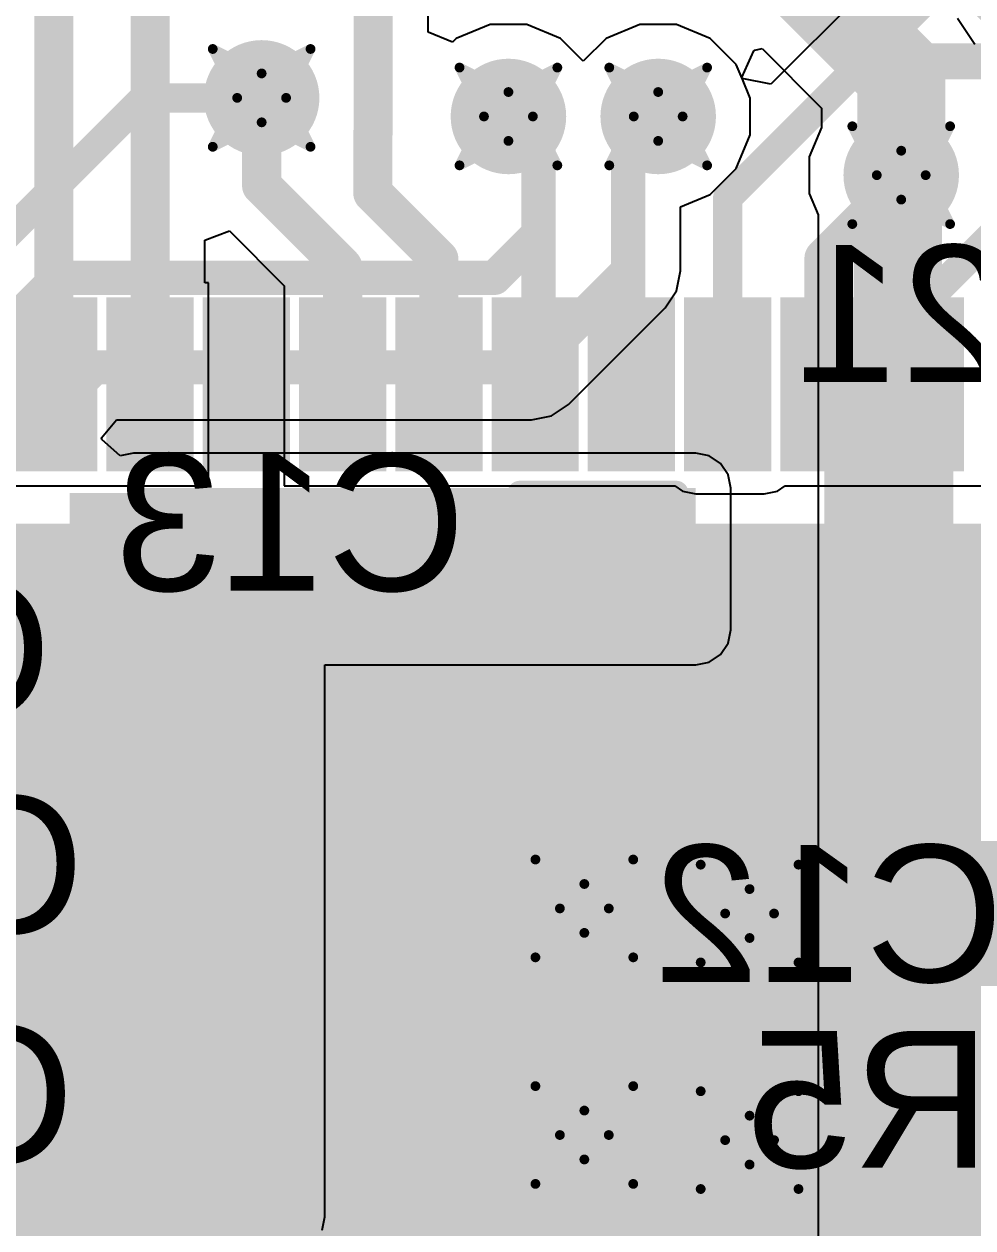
# Model space of a CAD drawing. Header units: inches. Extents: x -8 to 386, y -12 to 64.
# Drawn here: x 5.48 to 10.41, y 8.07 to 14.32 of the extents above; entities that cross this region are included whole.
import ezdxf

# ---------------------------------------------------------------- set-up
doc = ezdxf.new("R2010")
doc.units = ezdxf.units.IN
for name, color, linetype in [('Board_outline', 216, 'Continuous'), ('Bottom Layer', 5, 'Continuous'), ('Bottom Overlay', 54, 'Continuous'), ('Bottom Paste', 16, 'Continuous'), ('Bottom Solder', 6, 'Continuous'), ('Drill Drawing', 1, 'Continuous'), ('Top Layer', 1, 'Continuous'), ('Top Paste', 8, 'Continuous'), ('Top Solder', 216, 'Continuous'), ('Via Holes', 16, 'Continuous')]:
    doc.layers.add(name, color=color, linetype=linetype)
doc.styles.add('Arial', font='', dxfattribs={"height": 0.2})
doc.styles.add('Arial_Bold', font='', dxfattribs={"height": 0.2})
doc.styles.get('Arial').set_extended_font_data('Arial')
doc.styles.get('Arial_Bold').set_extended_font_data('Arial', bold=True)

msp = doc.modelspace()

# ---------------------------------------------------------------- hatches: boundary and pattern name
at = {"layer": 'Bottom Layer'}
h = msp.add_hatch(color=5, dxfattribs=at)
edge = h.paths.add_edge_path()
edge.add_arc((6.71139882, 13.93955048), 0.2999994, 0, 360)
h = msp.add_hatch(color=5, dxfattribs=at)
edge = h.paths.add_edge_path()
edge.add_arc((7.993100599999999, 13.843), 0.2999994, 0, 360)
h = msp.add_hatch(color=5, dxfattribs=at)
edge = h.paths.add_edge_path()
edge.add_arc((8.7708994, 13.843), 0.2999994, 0, 360)
h = msp.add_hatch(color=5, dxfattribs=at)
edge = h.paths.add_edge_path()
edge.add_arc((10.03302286, 13.53817714), 0.2999994, 0, 360)
for points in [[(10.24412734, 12.01897266), (10.24412734, 11.38397266), (9.78692734, 11.38397266), (9.78692734, 12.01897266)], [(5.715, 8.128), (6.858, 8.128), (6.858, 11.8872), (5.715, 11.8872)], [(6.045199999999999, 11.176), (8.966199999999999, 11.176), (8.966199999999999, 11.9126), (6.045199999999999, 11.9126)], [(8.775699999999999, 11.3411), (8.140699999999999, 11.3411), (8.140699999999999, 11.7983), (8.775699999999999, 11.7983)], [(6.731, 10.9601), (6.731, 10.3251), (6.2738, 10.3251), (6.2738, 10.9601)], [(7.112, 4.089399999999999), (8.966199999999999, 4.089399999999999), (8.966199999999999, 10.9728), (7.112, 10.9728)], [(7.670799999999999, 10.9601), (7.670799999999999, 10.3251), (7.213599999999999, 10.3251), (7.213599999999999, 10.9601)], [(8.775699999999999, 10.4013), (8.140699999999999, 10.4013), (8.140699999999999, 10.8585), (8.775699999999999, 10.8585)], [(6.731, 9.9441), (6.731, 9.309099999999999), (6.2738, 9.309099999999999), (6.2738, 9.9441)], [(7.670799999999999, 9.9441), (7.670799999999999, 9.309099999999999), (7.213599999999999, 9.309099999999999), (7.213599999999999, 9.9441)], [(6.731, 8.928099999999999), (6.731, 8.293099999999999), (6.2738, 8.293099999999999), (6.2738, 8.928099999999999)], [(7.670799999999999, 8.928099999999999), (7.670799999999999, 8.293099999999999), (7.213599999999999, 8.293099999999999), (7.213599999999999, 8.928099999999999)]]:
    msp.add_hatch(color=5, dxfattribs=at).paths.add_polyline_path(points)
h = msp.add_hatch(color=5, dxfattribs=at)
edge = h.paths.add_edge_path()
edge.add_arc((8.38732892, 9.72929982), 0.2999994, 0, 360)
h = msp.add_hatch(color=5, dxfattribs=at)
edge = h.paths.add_edge_path()
edge.add_arc((9.2456, 9.70279746), 0.2999994, 0, 360)
h = msp.add_hatch(color=5, dxfattribs=at)
edge = h.paths.add_edge_path()
edge.add_arc((8.38732892, 8.552434), 0.2999994, 0, 360)
h = msp.add_hatch(color=5, dxfattribs=at)
edge = h.paths.add_edge_path()
edge.add_arc((9.2456, 8.52593164), 0.2999994, 0, 360)
at = {"layer": 'Bottom Paste'}
for points in [[(10.24412734, 12.01897266), (10.24412734, 11.38397266), (9.78692734, 11.38397266), (9.78692734, 12.01897266)], [(8.775699999999999, 11.3411), (8.140699999999999, 11.3411), (8.140699999999999, 11.7983), (8.775699999999999, 11.7983)], [(6.731, 10.9601), (6.731, 10.3251), (6.2738, 10.3251), (6.2738, 10.9601)], [(7.670799999999999, 10.9601), (7.670799999999999, 10.3251), (7.213599999999999, 10.3251), (7.213599999999999, 10.9601)], [(8.775699999999999, 10.4013), (8.140699999999999, 10.4013), (8.140699999999999, 10.8585), (8.775699999999999, 10.8585)], [(6.731, 9.9441), (6.731, 9.309099999999999), (6.2738, 9.309099999999999), (6.2738, 9.9441)], [(7.670799999999999, 9.9441), (7.670799999999999, 9.309099999999999), (7.213599999999999, 9.309099999999999), (7.213599999999999, 9.9441)], [(6.731, 8.928099999999999), (6.731, 8.293099999999999), (6.2738, 8.293099999999999), (6.2738, 8.928099999999999)], [(7.670799999999999, 8.928099999999999), (7.670799999999999, 8.293099999999999), (7.213599999999999, 8.293099999999999), (7.213599999999999, 8.928099999999999)]]:
    msp.add_hatch(color=16, dxfattribs=at).paths.add_polyline_path(points)
at = {"layer": 'Bottom Solder'}
for points in [[(10.30412722, 12.07897254), (10.30412722, 11.32397278), (9.726927459999999, 11.32397278), (9.726927459999999, 12.07897254)], [(8.83569988, 11.28110012), (8.08070012, 11.28110012), (8.08070012, 11.85829988), (8.83569988, 11.85829988)], [(6.790999879999999, 11.02009988), (6.790999879999999, 10.26510012), (6.213800119999999, 10.26510012), (6.213800119999999, 11.02009988)], [(7.73079988, 11.02009988), (7.73079988, 10.26510012), (7.153600119999999, 10.26510012), (7.153600119999999, 11.02009988)], [(8.83569988, 10.34130012), (8.08070012, 10.34130012), (8.08070012, 10.91849988), (8.83569988, 10.91849988)], [(6.790999879999999, 10.00409988), (6.790999879999999, 9.24910012), (6.213800119999999, 9.24910012), (6.213800119999999, 10.00409988)], [(7.73079988, 10.00409988), (7.73079988, 9.24910012), (7.153600119999999, 9.24910012), (7.153600119999999, 10.00409988)], [(6.790999879999999, 8.98809988), (6.790999879999999, 8.23310012), (6.213800119999999, 8.23310012), (6.213800119999999, 8.98809988)], [(7.73079988, 8.98809988), (7.73079988, 8.23310012), (7.153600119999999, 8.23310012), (7.153600119999999, 8.98809988)]]:
    msp.add_hatch(color=6, dxfattribs=at).paths.add_polyline_path(points)
at = {"layer": 'Top Layer'}
h = msp.add_hatch(color=1, dxfattribs=at)
edge = h.paths.add_edge_path()
edge.add_arc((6.71139882, 13.93955048), 0.2999994, 0, 360)
h = msp.add_hatch(color=1, dxfattribs=at)
edge = h.paths.add_edge_path()
edge.add_arc((7.993100599999999, 13.843), 0.2999994, 0, 360)
h = msp.add_hatch(color=1, dxfattribs=at)
edge = h.paths.add_edge_path()
edge.add_arc((8.7708994, 13.843), 0.2999994, 0, 360)
h = msp.add_hatch(color=1, dxfattribs=at)
edge = h.paths.add_edge_path()
edge.add_arc((10.03302286, 13.53817714), 0.2999994, 0, 360)
for points in [[(8.966199999999999, 12.065), (9.3218, 12.065), (9.3218, 12.81923268), (8.966199999999999, 12.81923268)], [(5.50700067, 12.10180079), (5.50700067, 12.80180193), (5.75700017, 12.80180193), (5.75700017, 12.10180079)], [(6.00699967, 12.10180079), (6.00699967, 12.80180193), (6.256999169999999, 12.80180193), (6.256999169999999, 12.10180079)], [(6.50700121, 12.10180079), (6.50700121, 12.80180193), (6.75700071, 12.80180193), (6.75700071, 12.10180079)], [(7.007000209999999, 12.10180079), (7.007000209999999, 12.80180193), (7.25699971, 12.80180193), (7.25699971, 12.10180079)], [(7.506999209999999, 12.10180079), (7.506999209999999, 12.80180193), (7.75699871, 12.80180193), (7.75699871, 12.10180079)], [(8.00700075, 12.10180079), (8.00700075, 12.80180193), (8.25700025, 12.80180193), (8.25700025, 12.10180079)], [(8.50699975, 12.10180079), (8.50699975, 12.80180193), (8.75699925, 12.80180193), (8.75699925, 12.10180079)], [(9.00700129, 12.10180079), (9.00700129, 12.80180193), (9.25700079, 12.80180193), (9.25700079, 12.10180079)], [(9.50700029, 12.10180079), (9.50700029, 12.80180193), (9.75699979, 12.80180193), (9.75699979, 12.10180079)], [(10.00699929, 12.10180079), (10.00699929, 12.80180193), (10.25699879, 12.80180193), (10.25699879, 12.10180079)], [(11.95700047, 4.476799529999999), (4.806999529999999, 4.47679953), (4.806999530000001, 11.62680047), (11.95700047, 11.62680047)]]:
    msp.add_hatch(color=1, dxfattribs=at).paths.add_polyline_path(points)
h = msp.add_hatch(color=1, dxfattribs=at)
edge = h.paths.add_edge_path()
edge.add_arc((8.38732892, 9.72929982), 0.2999994, 0, 360)
h = msp.add_hatch(color=1, dxfattribs=at)
edge = h.paths.add_edge_path()
edge.add_arc((9.2456, 9.70279746), 0.2999994, 0, 360)
h = msp.add_hatch(color=1, dxfattribs=at)
edge = h.paths.add_edge_path()
edge.add_arc((8.38732892, 8.552434), 0.2999994, 0, 360)
h = msp.add_hatch(color=1, dxfattribs=at)
edge = h.paths.add_edge_path()
edge.add_arc((9.2456, 8.52593164), 0.2999994, 0, 360)
at = {"layer": 'Top Paste'}
for points in [[(5.50700067, 12.10180079), (5.50700067, 12.80180193), (5.75700017, 12.80180193), (5.75700017, 12.10180079)], [(6.00699967, 12.10180079), (6.00699967, 12.80180193), (6.256999169999999, 12.80180193), (6.256999169999999, 12.10180079)], [(6.50700121, 12.10180079), (6.50700121, 12.80180193), (6.75700071, 12.80180193), (6.75700071, 12.10180079)], [(7.007000209999999, 12.10180079), (7.007000209999999, 12.80180193), (7.25699971, 12.80180193), (7.25699971, 12.10180079)], [(7.506999209999999, 12.10180079), (7.506999209999999, 12.80180193), (7.75699871, 12.80180193), (7.75699871, 12.10180079)], [(8.00700075, 12.10180079), (8.00700075, 12.80180193), (8.25700025, 12.80180193), (8.25700025, 12.10180079)], [(8.50699975, 12.10180079), (8.50699975, 12.80180193), (8.75699925, 12.80180193), (8.75699925, 12.10180079)], [(9.00700129, 12.10180079), (9.00700129, 12.80180193), (9.25700079, 12.80180193), (9.25700079, 12.10180079)], [(9.50700029, 12.10180079), (9.50700029, 12.80180193), (9.75699979, 12.80180193), (9.75699979, 12.10180079)], [(10.00699929, 12.10180079), (10.00699929, 12.80180193), (10.25699879, 12.80180193), (10.25699879, 12.10180079)], [(11.95700047, 4.476799529999999), (4.806999529999999, 4.47679953), (4.806999530000001, 11.62680047), (11.95700047, 11.62680047)]]:
    msp.add_hatch(color=8, dxfattribs=at).paths.add_polyline_path(points)
at = {"layer": 'Top Solder'}
for points in [[(5.40540067, 12.00020079), (5.40540067, 12.90340193), (5.85860017, 12.90340193), (5.85860017, 12.00020079)], [(5.90539967, 12.00020079), (5.90539967, 12.90340193), (6.35859917, 12.90340193), (6.35859917, 12.00020079)], [(6.40540121, 12.00020079), (6.40540121, 12.90340193), (6.85860071, 12.90340193), (6.85860071, 12.00020079)], [(6.905400209999999, 12.00020079), (6.905400209999999, 12.90340193), (7.35859971, 12.90340193), (7.35859971, 12.00020079)], [(7.405399209999999, 12.00020079), (7.405399209999999, 12.90340193), (7.85859871, 12.90340193), (7.85859871, 12.00020079)], [(7.905400749999999, 12.00020079), (7.905400749999999, 12.90340193), (8.358600249999999, 12.90340193), (8.358600249999999, 12.00020079)], [(8.405399749999999, 12.00020079), (8.405399749999999, 12.90340193), (8.85859925, 12.90340193), (8.85859925, 12.00020079)], [(8.90540129, 12.00020079), (8.90540129, 12.90340193), (9.358600789999999, 12.90340193), (9.358600789999999, 12.00020079)], [(9.40540029, 12.00020079), (9.40540029, 12.90340193), (9.85859979, 12.90340193), (9.85859979, 12.00020079)], [(9.90539929, 12.00020079), (9.90539929, 12.90340193), (10.35859879, 12.90340193), (10.35859879, 12.00020079)], [(12.05860047, 4.37519953), (4.705399529999999, 4.37519953), (4.70539953, 11.72840047), (12.05860047, 11.72840047)]]:
    msp.add_hatch(color=216, dxfattribs=at).paths.add_polyline_path(points)
at = {"layer": 'Via Holes'}
h = msp.add_hatch(color=7, dxfattribs=at)
edge = h.paths.add_edge_path()
edge.add_arc((6.71139882, 13.93955048), 0.1499997, 0, 360)
h = msp.add_hatch(color=7, dxfattribs=at)
edge = h.paths.add_edge_path()
edge.add_arc((7.993100599999999, 13.843), 0.1499997, 0, 360)
h = msp.add_hatch(color=7, dxfattribs=at)
edge = h.paths.add_edge_path()
edge.add_arc((8.7708994, 13.843), 0.1499997, 0, 360)
h = msp.add_hatch(color=7, dxfattribs=at)
edge = h.paths.add_edge_path()
edge.add_arc((10.03302286, 13.53817714), 0.1499997, 0, 360)
h = msp.add_hatch(color=7, dxfattribs=at)
edge = h.paths.add_edge_path()
edge.add_arc((8.38732892, 9.72929982), 0.1499997, 0, 360)
h = msp.add_hatch(color=7, dxfattribs=at)
edge = h.paths.add_edge_path()
edge.add_arc((9.2456, 9.70279746), 0.1499997, 0, 360)
h = msp.add_hatch(color=7, dxfattribs=at)
edge = h.paths.add_edge_path()
edge.add_arc((8.38732892, 8.552434), 0.1499997, 0, 360)
h = msp.add_hatch(color=7, dxfattribs=at)
edge = h.paths.add_edge_path()
edge.add_arc((9.2456, 8.52593164), 0.1499997, 0, 360)

# ---------------------------------------------------------------- linework, layer by layer
at = {"layer": 'Board_outline', "const_width": 0.254}
msp.add_lwpolyline([(37.53680072, 13.3604, 1), (-7.46320072, 13.3604, 1)], format="xyb", close=True, dxfattribs=at)
at = {"layer": 'Bottom Layer'}
for p, q in [((10.41582118, 14.21692864), (10.32599916, 14.35135814)), ((9.27230556, 14.18766022), (9.31016934, 14.19519132)), ((9.31016934, 14.19519132), (9.618637099999999, 13.88672356)), ((9.20452312, 14.0446887), (9.267172219999999, 14.18371814)), ((9.267172219999999, 14.18371814), (9.27230556, 14.18766022)), ((9.2486988, 13.93803918), (9.20452312, 14.0446887)), ((9.2486988, 13.74796082), (9.2486988, 13.93803918)), ((9.618637099999999, 13.88672356), (9.618637099999999, 13.78631228)), ((9.618637099999999, 13.78631228), (9.55522346, 13.63321632)), ((9.17595828, 13.57234776), (9.2486988, 13.74796082)), ((9.55522346, 13.63321632), (9.55522346, 13.44313796)), ((9.04155164, 13.43794112), (9.17595828, 13.57234776)), ((8.886334779999999, 13.37364864), (9.04155164, 13.43794112)), ((9.55522346, 13.44313796), (9.60116444, 13.33222632)), ((8.886334779999999, 13.04087816), (8.886334779999999, 13.37364864)), ((9.60116444, 13.33222632), (9.60116444, 11.70147266)), ((8.865636319999998, 12.9368042), (8.886337319999999, 13.04086546)), ((8.886337319999999, 13.04086546), (8.886334779999999, 13.04087816)), ((8.806690539999998, 12.84858492), (8.865636319999998, 12.9368042)), ((8.30580508, 12.34769946), (8.80668292, 12.84857984)), ((8.80668292, 12.84857984), (8.806690539999998, 12.84858492)), ((8.2175858, 12.28875368), (8.30580508, 12.34769946)), ((5.87918306, 12.17290428), (5.957531899999999, 12.26805522)), ((5.957531899999999, 12.26805522), (8.11352454, 12.26805522)), ((8.11352454, 12.26805522), (8.2175858, 12.28875368)), ((5.882220899999999, 12.16556876), (5.87918306, 12.17290428)), ((5.97583006, 12.08008252), (5.882220899999999, 12.16556876)), ((6.045199999999999, 12.09388234), (5.97583006, 12.08008252)), ((8.966199999999999, 12.09388234), (6.045199999999999, 12.09388234)), ((9.03557248, 12.08008252), (8.966199999999999, 12.09388234)), ((9.094386179999999, 12.04078618), (9.03557248, 12.08008252)), ((9.13368252, 11.98197248), (9.094386179999999, 12.04078618)), ((9.14748234, 11.9126), (9.13368252, 11.98197248)), ((9.14748234, 11.176), (9.14748234, 11.9126)), ((9.60116444, 11.70147266), (9.60116444, 4.06748234)), ((9.13368252, 11.10662752), (9.14748234, 11.176)), ((9.094386179999999, 11.04781382), (9.13368252, 11.10662752)), ((8.966199999999999, 10.99471766), (9.03557248, 11.00851748)), ((9.03557248, 11.00851748), (9.094386179999999, 11.04781382)), ((7.039282340000001, 8.128), (7.039282340000001, 10.99471766)), ((7.039282340000001, 10.99471766), (8.966199999999999, 10.99471766)), ((7.02548252, 8.05862752), (7.039282340000001, 8.128))]:
    msp.add_line(p, q, dxfattribs=at)
for points, const_width in [([(9.410158979999999, 14.6812), (10.033, 14.05835898)], 0.4571999999999999), ([(10.033, 13.5382), (10.033, 14.05835898)], 0.4571999999999999), ([(4.495799999999999, 12.33462862), (6.10072186, 13.93955048)], 0.1524), ([(6.10072186, 13.93955048), (6.71139882, 13.93955048)], 0.1524), ([(7.993100599999999, 13.843), (8.14959, 13.6865106)], 0.1778), ([(8.61441, 13.6865106), (8.7708994, 13.843)], 0.1778), ([(8.14959, 13.2334), (8.14959, 13.6865106)], 0.1778), ([(8.61441, 13.04086546), (8.61441, 13.6865106)], 0.1778), ([(10.01552734, 13.52068162), (10.03302286, 13.53817714)], 0.4571999999999999), ([(10.01552734, 11.70147266), (10.01552734, 13.52068162)], 0.4571999999999999), ([(7.92099, 13.0048), (8.14959, 13.2334)], 0.1778), ([(4.89458, 12.2484769), (5.6509031, 13.0048)], 0.1778), ([(5.6509031, 13.0048), (7.92099, 13.0048)], 0.1778), ([(8.11352454, 12.53998), (8.61441, 13.04086546)], 0.1778), ([(5.3594, 12.05594236), (5.843437639999999, 12.53998)], 0.1778), ([(5.843437639999999, 12.53998), (8.11352454, 12.53998)], 0.1778), ([(10.01552734, 3.581399999999999), (10.01552734, 11.70147266)], 0.4571999999999999), ([(5.842, 9.7409), (6.1976, 10.0965)], 0.2032), ([(5.842, 2.5908), (5.842, 9.7409)], 0.2032)]:
    msp.add_lwpolyline(points, dxfattribs=dict(at, const_width=const_width))
for points, const_width in [([(9.9187, 14.05835898, 1), (10.1473, 14.05835898, 1)], 0.2286), ([(9.9187, 14.05835898, 1), (10.1473, 14.05835898, 1)], 0.2286), ([(6.06262186, 13.93955048, 1), (6.13882186, 13.93955048, 1)], 0.0762), ([(6.06262186, 13.93955048, 1), (6.13882186, 13.93955048, 1)], 0.0762), ([(6.67329882, 13.93955048, 1), (6.749498819999999, 13.93955048, 1)], 0.0762), ([(7.948650600000001, 13.843, 1), (8.0375506, 13.843, 1)], 0.0889), ([(8.7264494, 13.843, 1), (8.8153494, 13.843, 1)], 0.0889), ([(8.105139999999999, 13.6865106, 1), (8.19404, 13.6865106, 1)], 0.0889), ([(8.105139999999999, 13.6865106, 1), (8.19404, 13.6865106, 1)], 0.0889), ([(8.569959999999998, 13.6865106, 1), (8.658859999999999, 13.6865106, 1)], 0.0889), ([(8.569959999999998, 13.6865106, 1), (8.658859999999999, 13.6865106, 1)], 0.0889), ([(9.9187, 13.5382, 1), (10.1473, 13.5382, 1)], 0.2286), ([(9.918722859999999, 13.53817714, 1), (10.14732286, 13.53817714, 1)], 0.2286), ([(9.90122734, 13.52068162, 1), (10.12982734, 13.52068162, 1)], 0.2286), ([(9.90122734, 13.52068162, 1), (10.12982734, 13.52068162, 1)], 0.2286), ([(8.105139999999999, 13.2334, 1), (8.19404, 13.2334, 1)], 0.0889), ([(8.105139999999999, 13.2334, 1), (8.19404, 13.2334, 1)], 0.0889), ([(5.6064531, 13.0048, 1), (5.695353099999999, 13.0048, 1)], 0.0889), ([(5.6064531, 13.0048, 1), (5.695353099999999, 13.0048, 1)], 0.0889), ([(7.876539999999999, 13.0048, 1), (7.965439999999999, 13.0048, 1)], 0.0889), ([(7.876539999999999, 13.0048, 1), (7.965439999999999, 13.0048, 1)], 0.0889), ([(8.569959999999998, 13.04086546, 1), (8.658859999999999, 13.04086546, 1)], 0.0889), ([(8.569959999999998, 13.04086546, 1), (8.658859999999999, 13.04086546, 1)], 0.0889), ([(5.79898764, 12.53998, 1), (5.88788764, 12.53998, 1)], 0.0889), ([(5.79898764, 12.53998, 1), (5.88788764, 12.53998, 1)], 0.0889), ([(8.06907454, 12.53998, 1), (8.15797454, 12.53998, 1)], 0.0889), ([(8.06907454, 12.53998, 1), (8.15797454, 12.53998, 1)], 0.0889), ([(9.90122734, 11.70147266, 1), (10.12982734, 11.70147266, 1)], 0.2286), ([(9.90122734, 11.70147266, 1), (10.12982734, 11.70147266, 1)], 0.2286), ([(6.1468, 10.0965, 1), (6.248399999999999, 10.0965, 1)], 0.1016), ([(5.7912, 9.7409, 1), (5.8928, 9.7409, 1)], 0.1016), ([(5.7912, 9.7409, 1), (5.8928, 9.7409, 1)], 0.1016)]:
    msp.add_lwpolyline(points, format="xyb", close=True, dxfattribs=dict(at, const_width=const_width))
at = {"layer": 'Bottom Overlay', "const_width": 0.127}
for points in [[(9.69802734, 11.29507266), (9.69802734, 12.10787266)], [(9.69802734, 12.10787266), (10.20602734, 12.10787266)], [(8.0518, 11.8872), (8.8646, 11.8872)], [(8.0518, 11.3792), (8.0518, 11.8872)], [(8.8646, 11.3792), (8.8646, 11.8872)], [(9.69802734, 11.29507266), (10.20602734, 11.29507266)], [(6.1849, 10.2362), (6.1849, 11.049)], [(6.1849, 11.049), (6.6929, 11.049)], [(7.251699999999999, 11.049), (7.7597, 11.049)], [(7.7597, 10.2362), (7.7597, 11.049)], [(8.0518, 10.3124), (8.0518, 10.8204)], [(8.8646, 10.3124), (8.8646, 10.8204)], [(8.0518, 10.3124), (8.8646, 10.3124)], [(6.1849, 10.2362), (6.6929, 10.2362)], [(7.251699999999999, 10.2362), (7.7597, 10.2362)], [(6.1849, 9.220199999999998), (6.1849, 10.033)], [(6.1849, 10.033), (6.6929, 10.033)], [(7.251699999999999, 10.033), (7.7597, 10.033)], [(7.7597, 9.220199999999998), (7.7597, 10.033)], [(6.1849, 9.220199999999998), (6.6929, 9.220199999999998)], [(7.251699999999999, 9.220199999999998), (7.7597, 9.220199999999998)], [(6.1849, 8.2042), (6.1849, 9.017)], [(6.1849, 9.017), (6.6929, 9.017)], [(7.251699999999999, 9.017), (7.7597, 9.017)], [(7.7597, 8.2042), (7.7597, 9.017)], [(6.1849, 8.2042), (6.6929, 8.2042)], [(7.251699999999999, 8.2042), (7.7597, 8.2042)]]:
    msp.add_lwpolyline(points, dxfattribs=at)
at = {"layer": 'Bottom Overlay', "const_width": 0.0635}
for points in [[(9.66627734, 12.10787266, 1), (9.72977734, 12.10787266, 1)], [(9.66627734, 12.10787266, 1), (9.72977734, 12.10787266, 1)], [(10.17427734, 12.10787266, 1), (10.23777734, 12.10787266, 1)], [(8.02005, 11.8872, 1), (8.083549999999999, 11.8872, 1)], [(8.02005, 11.8872, 1), (8.083549999999999, 11.8872, 1)], [(8.832849999999999, 11.8872, 1), (8.89635, 11.8872, 1)], [(8.832849999999999, 11.8872, 1), (8.89635, 11.8872, 1)], [(8.02005, 11.3792, 1), (8.083549999999999, 11.3792, 1)], [(8.832849999999999, 11.3792, 1), (8.89635, 11.3792, 1)], [(9.66627734, 11.29507266, 1), (9.72977734, 11.29507266, 1)], [(9.66627734, 11.29507266, 1), (9.72977734, 11.29507266, 1)], [(10.17427734, 11.29507266, 1), (10.23777734, 11.29507266, 1)], [(6.153149999999999, 11.049, 1), (6.21665, 11.049, 1)], [(6.153149999999999, 11.049, 1), (6.21665, 11.049, 1)], [(6.661149999999999, 11.049, 1), (6.72465, 11.049, 1)], [(7.21995, 11.049, 1), (7.283449999999999, 11.049, 1)], [(7.72795, 11.049, 1), (7.79145, 11.049, 1)], [(7.72795, 11.049, 1), (7.79145, 11.049, 1)], [(8.02005, 10.8204, 1), (8.083549999999999, 10.8204, 1)], [(8.832849999999999, 10.8204, 1), (8.89635, 10.8204, 1)], [(8.02005, 10.3124, 1), (8.083549999999999, 10.3124, 1)], [(8.02005, 10.3124, 1), (8.083549999999999, 10.3124, 1)], [(8.832849999999999, 10.3124, 1), (8.89635, 10.3124, 1)], [(8.832849999999999, 10.3124, 1), (8.89635, 10.3124, 1)], [(6.153149999999999, 10.2362, 1), (6.21665, 10.2362, 1)], [(6.153149999999999, 10.2362, 1), (6.21665, 10.2362, 1)], [(6.661149999999999, 10.2362, 1), (6.72465, 10.2362, 1)], [(7.21995, 10.2362, 1), (7.283449999999999, 10.2362, 1)], [(7.72795, 10.2362, 1), (7.79145, 10.2362, 1)], [(7.72795, 10.2362, 1), (7.79145, 10.2362, 1)], [(6.153149999999999, 10.033, 1), (6.21665, 10.033, 1)], [(6.153149999999999, 10.033, 1), (6.21665, 10.033, 1)], [(6.661149999999999, 10.033, 1), (6.72465, 10.033, 1)], [(7.21995, 10.033, 1), (7.283449999999999, 10.033, 1)], [(7.72795, 10.033, 1), (7.79145, 10.033, 1)], [(7.72795, 10.033, 1), (7.79145, 10.033, 1)], [(6.153149999999999, 9.220199999999998, 1), (6.21665, 9.220199999999998, 1)], [(6.153149999999999, 9.220199999999998, 1), (6.21665, 9.220199999999998, 1)], [(6.661149999999999, 9.220199999999998, 1), (6.72465, 9.220199999999998, 1)], [(7.21995, 9.220199999999998, 1), (7.283449999999999, 9.220199999999998, 1)], [(7.72795, 9.220199999999998, 1), (7.79145, 9.220199999999998, 1)], [(7.72795, 9.220199999999998, 1), (7.79145, 9.220199999999998, 1)], [(6.153149999999999, 9.017, 1), (6.21665, 9.017, 1)], [(6.153149999999999, 9.017, 1), (6.21665, 9.017, 1)], [(6.661149999999999, 9.017, 1), (6.72465, 9.017, 1)], [(7.21995, 9.017, 1), (7.283449999999999, 9.017, 1)], [(7.72795, 9.017, 1), (7.79145, 9.017, 1)], [(7.72795, 9.017, 1), (7.79145, 9.017, 1)], [(6.153149999999999, 8.2042, 1), (6.21665, 8.2042, 1)], [(6.153149999999999, 8.2042, 1), (6.21665, 8.2042, 1)], [(6.661149999999999, 8.2042, 1), (6.72465, 8.2042, 1)], [(7.21995, 8.2042, 1), (7.283449999999999, 8.2042, 1)], [(7.72795, 8.2042, 1), (7.79145, 8.2042, 1)], [(7.72795, 8.2042, 1), (7.79145, 8.2042, 1)]]:
    msp.add_lwpolyline(points, format="xyb", close=True, dxfattribs=at)
at = {"layer": 'Drill Drawing', "const_width": 0.0508}
for points in [[(6.45739882, 14.19355048), (6.71139882, 14.06655048)], [(6.45739882, 14.19355048), (6.584398820000001, 13.93955048)], [(6.71139882, 14.06655048), (6.965398819999999, 14.19355048)], [(6.838398819999999, 13.93955048), (6.965398819999999, 14.19355048)], [(7.7391006, 14.097), (7.993100599999999, 13.97)], [(7.7391006, 14.097), (7.866100599999999, 13.843)], [(7.993100599999999, 13.97), (8.2471006, 14.097)], [(8.120100599999999, 13.843), (8.2471006, 14.097)], [(8.5168994, 14.097), (8.7708994, 13.97)], [(8.5168994, 14.097), (8.643899399999999, 13.843)], [(8.7708994, 13.97), (9.024899399999999, 14.097)], [(8.897899399999998, 13.843), (9.024899399999999, 14.097)], [(6.45739882, 13.68555048), (6.584398820000001, 13.93955048)], [(6.838398819999999, 13.93955048), (6.965398819999999, 13.68555048)], [(6.45739882, 13.68555048), (6.71139882, 13.81255048)], [(6.71139882, 13.81255048), (6.965398819999999, 13.68555048)], [(7.7391006, 13.589), (7.866100599999999, 13.843)], [(8.120100599999999, 13.843), (8.2471006, 13.589)], [(8.5168994, 13.589), (8.643899399999999, 13.843)], [(8.897899399999998, 13.843), (9.024899399999999, 13.589)], [(9.77902286, 13.79217714), (10.03302286, 13.66517714)], [(9.77902286, 13.79217714), (9.906022859999998, 13.53817714)], [(10.03302286, 13.66517714), (10.28702286, 13.79217714)], [(10.16002286, 13.53817714), (10.28702286, 13.79217714)], [(7.7391006, 13.589), (7.993100599999999, 13.716)], [(7.993100599999999, 13.716), (8.2471006, 13.589)], [(8.5168994, 13.589), (8.7708994, 13.716)], [(8.7708994, 13.716), (9.024899399999999, 13.589)], [(9.77902286, 13.28417714), (9.906022859999998, 13.53817714)], [(10.16002286, 13.53817714), (10.28702286, 13.28417714)], [(9.77902286, 13.28417714), (10.03302286, 13.41117714)], [(10.03302286, 13.41117714), (10.28702286, 13.28417714)], [(8.133328919999999, 9.98329982), (8.38732892, 9.856299819999998)], [(8.133328919999999, 9.98329982), (8.26032892, 9.72929982)], [(8.38732892, 9.856299819999998), (8.64132892, 9.98329982)], [(8.514328919999999, 9.72929982), (8.64132892, 9.98329982)], [(8.991599999999998, 9.956797459999999), (9.2456, 9.82979746)], [(8.991599999999998, 9.956797459999999), (9.118599999999999, 9.70279746)], [(9.2456, 9.82979746), (9.4996, 9.956797459999999)], [(9.372599999999998, 9.70279746), (9.4996, 9.956797459999999)], [(8.133328919999999, 9.47529982), (8.26032892, 9.72929982)], [(8.514328919999999, 9.72929982), (8.64132892, 9.47529982)], [(8.991599999999998, 9.44879746), (9.118599999999999, 9.70279746)], [(9.372599999999998, 9.70279746), (9.4996, 9.44879746)], [(8.133328919999999, 9.47529982), (8.38732892, 9.60229982)], [(8.38732892, 9.60229982), (8.64132892, 9.47529982)], [(8.991599999999998, 9.44879746), (9.2456, 9.575797459999999)], [(9.2456, 9.575797459999999), (9.4996, 9.44879746)], [(8.133328919999999, 8.806434), (8.38732892, 8.679434)], [(8.133328919999999, 8.806434), (8.26032892, 8.552434)], [(8.38732892, 8.679434), (8.64132892, 8.806434)], [(8.514328919999999, 8.552434), (8.64132892, 8.806434)], [(8.991599999999998, 8.77993164), (9.2456, 8.652931639999998)], [(8.991599999999998, 8.77993164), (9.118599999999999, 8.52593164)], [(9.2456, 8.652931639999998), (9.4996, 8.77993164)], [(9.372599999999998, 8.52593164), (9.4996, 8.77993164)], [(8.133328919999999, 8.298434), (8.26032892, 8.552434)], [(8.514328919999999, 8.552434), (8.64132892, 8.298434)], [(8.991599999999998, 8.271931639999998), (9.118599999999999, 8.52593164)], [(9.372599999999998, 8.52593164), (9.4996, 8.271931639999998)], [(8.133328919999999, 8.298434), (8.38732892, 8.425434)], [(8.38732892, 8.425434), (8.64132892, 8.298434)], [(8.991599999999998, 8.271931639999998), (9.2456, 8.398931639999999)], [(9.2456, 8.398931639999999), (9.4996, 8.271931639999998)]]:
    msp.add_lwpolyline(points, dxfattribs=at)
at = {"layer": 'Drill Drawing', "const_width": 0.0254}
for points in [[(6.44469882, 14.19355048, 1), (6.47009882, 14.19355048, 1)], [(6.44469882, 14.19355048, 1), (6.47009882, 14.19355048, 1)], [(6.952698819999999, 14.19355048, 1), (6.978098819999999, 14.19355048, 1)], [(6.952698819999999, 14.19355048, 1), (6.978098819999999, 14.19355048, 1)], [(6.698698820000001, 14.06655048, 1), (6.72409882, 14.06655048, 1)], [(6.698698820000001, 14.06655048, 1), (6.72409882, 14.06655048, 1)], [(7.726400599999999, 14.097, 1), (7.751800599999999, 14.097, 1)], [(7.726400599999999, 14.097, 1), (7.751800599999999, 14.097, 1)], [(8.234400599999999, 14.097, 1), (8.2598006, 14.097, 1)], [(8.234400599999999, 14.097, 1), (8.2598006, 14.097, 1)], [(8.504199400000001, 14.097, 1), (8.5295994, 14.097, 1)], [(8.504199400000001, 14.097, 1), (8.5295994, 14.097, 1)], [(9.012199399999998, 14.097, 1), (9.0375994, 14.097, 1)], [(9.012199399999998, 14.097, 1), (9.0375994, 14.097, 1)], [(6.57169882, 13.93955048, 1), (6.59709882, 13.93955048, 1)], [(6.57169882, 13.93955048, 1), (6.59709882, 13.93955048, 1)], [(6.825698819999999, 13.93955048, 1), (6.851098819999999, 13.93955048, 1)], [(6.825698819999999, 13.93955048, 1), (6.851098819999999, 13.93955048, 1)], [(7.980400599999999, 13.97, 1), (8.005800599999999, 13.97, 1)], [(7.980400599999999, 13.97, 1), (8.005800599999999, 13.97, 1)], [(8.758199399999999, 13.97, 1), (8.783599399999998, 13.97, 1)], [(8.758199399999999, 13.97, 1), (8.783599399999998, 13.97, 1)], [(6.698698820000001, 13.81255048, 1), (6.72409882, 13.81255048, 1)], [(6.698698820000001, 13.81255048, 1), (6.72409882, 13.81255048, 1)], [(7.8534006, 13.843, 1), (7.878800599999999, 13.843, 1)], [(7.8534006, 13.843, 1), (7.878800599999999, 13.843, 1)], [(8.1074006, 13.843, 1), (8.1328006, 13.843, 1)], [(8.1074006, 13.843, 1), (8.1328006, 13.843, 1)], [(8.631199399999998, 13.843, 1), (8.6565994, 13.843, 1)], [(8.631199399999998, 13.843, 1), (8.6565994, 13.843, 1)], [(8.8851994, 13.843, 1), (8.910599399999999, 13.843, 1)], [(8.8851994, 13.843, 1), (8.910599399999999, 13.843, 1)], [(9.766322859999999, 13.79217714, 1), (9.791722859999998, 13.79217714, 1)], [(9.766322859999999, 13.79217714, 1), (9.791722859999998, 13.79217714, 1)], [(10.27432286, 13.79217714, 1), (10.29972286, 13.79217714, 1)], [(10.27432286, 13.79217714, 1), (10.29972286, 13.79217714, 1)], [(6.44469882, 13.68555048, 1), (6.47009882, 13.68555048, 1)], [(6.44469882, 13.68555048, 1), (6.47009882, 13.68555048, 1)], [(6.952698819999999, 13.68555048, 1), (6.978098819999999, 13.68555048, 1)], [(6.952698819999999, 13.68555048, 1), (6.978098819999999, 13.68555048, 1)], [(7.980400599999999, 13.716, 1), (8.005800599999999, 13.716, 1)], [(7.980400599999999, 13.716, 1), (8.005800599999999, 13.716, 1)], [(8.758199399999999, 13.716, 1), (8.783599399999998, 13.716, 1)], [(8.758199399999999, 13.716, 1), (8.783599399999998, 13.716, 1)], [(10.02032286, 13.66517714, 1), (10.04572286, 13.66517714, 1)], [(10.02032286, 13.66517714, 1), (10.04572286, 13.66517714, 1)], [(7.726400599999999, 13.589, 1), (7.751800599999999, 13.589, 1)], [(7.726400599999999, 13.589, 1), (7.751800599999999, 13.589, 1)], [(8.234400599999999, 13.589, 1), (8.2598006, 13.589, 1)], [(8.234400599999999, 13.589, 1), (8.2598006, 13.589, 1)], [(8.504199400000001, 13.589, 1), (8.5295994, 13.589, 1)], [(8.504199400000001, 13.589, 1), (8.5295994, 13.589, 1)], [(9.012199399999998, 13.589, 1), (9.0375994, 13.589, 1)], [(9.012199399999998, 13.589, 1), (9.0375994, 13.589, 1)], [(9.89332286, 13.53817714, 1), (9.918722859999999, 13.53817714, 1)], [(9.89332286, 13.53817714, 1), (9.918722859999999, 13.53817714, 1)], [(10.14732286, 13.53817714, 1), (10.17272286, 13.53817714, 1)], [(10.14732286, 13.53817714, 1), (10.17272286, 13.53817714, 1)], [(10.02032286, 13.41117714, 1), (10.04572286, 13.41117714, 1)], [(10.02032286, 13.41117714, 1), (10.04572286, 13.41117714, 1)], [(9.766322859999999, 13.28417714, 1), (9.791722859999998, 13.28417714, 1)], [(9.766322859999999, 13.28417714, 1), (9.791722859999998, 13.28417714, 1)], [(10.27432286, 13.28417714, 1), (10.29972286, 13.28417714, 1)], [(10.27432286, 13.28417714, 1), (10.29972286, 13.28417714, 1)], [(8.12062892, 9.98329982, 1), (8.14602892, 9.98329982, 1)], [(8.12062892, 9.98329982, 1), (8.14602892, 9.98329982, 1)], [(8.628628919999999, 9.98329982, 1), (8.65402892, 9.98329982, 1)], [(8.628628919999999, 9.98329982, 1), (8.65402892, 9.98329982, 1)], [(8.9789, 9.956797459999999, 1), (9.004299999999999, 9.956797459999999, 1)], [(8.9789, 9.956797459999999, 1), (9.004299999999999, 9.956797459999999, 1)], [(9.486899999999999, 9.956797459999999, 1), (9.5123, 9.956797459999999, 1)], [(9.486899999999999, 9.956797459999999, 1), (9.5123, 9.956797459999999, 1)], [(8.37462892, 9.856299819999998, 1), (8.400028919999999, 9.856299819999998, 1)], [(8.37462892, 9.856299819999998, 1), (8.400028919999999, 9.856299819999998, 1)], [(9.232899999999999, 9.82979746, 1), (9.258299999999998, 9.82979746, 1)], [(9.232899999999999, 9.82979746, 1), (9.258299999999998, 9.82979746, 1)], [(8.247628919999999, 9.72929982, 1), (8.27302892, 9.72929982, 1)], [(8.247628919999999, 9.72929982, 1), (8.27302892, 9.72929982, 1)], [(8.50162892, 9.72929982, 1), (8.52702892, 9.72929982, 1)], [(8.50162892, 9.72929982, 1), (8.52702892, 9.72929982, 1)], [(9.105899999999998, 9.70279746, 1), (9.1313, 9.70279746, 1)], [(9.105899999999998, 9.70279746, 1), (9.1313, 9.70279746, 1)], [(9.3599, 9.70279746, 1), (9.385299999999999, 9.70279746, 1)], [(9.3599, 9.70279746, 1), (9.385299999999999, 9.70279746, 1)], [(8.37462892, 9.60229982, 1), (8.400028919999999, 9.60229982, 1)], [(8.37462892, 9.60229982, 1), (8.400028919999999, 9.60229982, 1)], [(9.232899999999999, 9.575797459999999, 1), (9.258299999999998, 9.575797459999999, 1)], [(9.232899999999999, 9.575797459999999, 1), (9.258299999999998, 9.575797459999999, 1)], [(8.12062892, 9.47529982, 1), (8.14602892, 9.47529982, 1)], [(8.12062892, 9.47529982, 1), (8.14602892, 9.47529982, 1)], [(8.628628919999999, 9.47529982, 1), (8.65402892, 9.47529982, 1)], [(8.628628919999999, 9.47529982, 1), (8.65402892, 9.47529982, 1)], [(8.9789, 9.44879746, 1), (9.004299999999999, 9.44879746, 1)], [(8.9789, 9.44879746, 1), (9.004299999999999, 9.44879746, 1)], [(9.486899999999999, 9.44879746, 1), (9.5123, 9.44879746, 1)], [(9.486899999999999, 9.44879746, 1), (9.5123, 9.44879746, 1)], [(8.12062892, 8.806434, 1), (8.14602892, 8.806434, 1)], [(8.12062892, 8.806434, 1), (8.14602892, 8.806434, 1)], [(8.628628919999999, 8.806434, 1), (8.65402892, 8.806434, 1)], [(8.628628919999999, 8.806434, 1), (8.65402892, 8.806434, 1)], [(8.9789, 8.77993164, 1), (9.004299999999999, 8.77993164, 1)], [(8.9789, 8.77993164, 1), (9.004299999999999, 8.77993164, 1)], [(9.486899999999999, 8.77993164, 1), (9.5123, 8.77993164, 1)], [(9.486899999999999, 8.77993164, 1), (9.5123, 8.77993164, 1)], [(8.37462892, 8.679434, 1), (8.400028919999999, 8.679434, 1)], [(8.37462892, 8.679434, 1), (8.400028919999999, 8.679434, 1)], [(9.232899999999999, 8.652931639999998, 1), (9.258299999999998, 8.652931639999998, 1)], [(9.232899999999999, 8.652931639999998, 1), (9.258299999999998, 8.652931639999998, 1)], [(8.247628919999999, 8.552434, 1), (8.27302892, 8.552434, 1)], [(8.247628919999999, 8.552434, 1), (8.27302892, 8.552434, 1)], [(8.50162892, 8.552434, 1), (8.52702892, 8.552434, 1)], [(8.50162892, 8.552434, 1), (8.52702892, 8.552434, 1)], [(9.105899999999998, 8.52593164, 1), (9.1313, 8.52593164, 1)], [(9.105899999999998, 8.52593164, 1), (9.1313, 8.52593164, 1)], [(9.3599, 8.52593164, 1), (9.385299999999999, 8.52593164, 1)], [(9.3599, 8.52593164, 1), (9.385299999999999, 8.52593164, 1)], [(8.37462892, 8.425434, 1), (8.400028919999999, 8.425434, 1)], [(8.37462892, 8.425434, 1), (8.400028919999999, 8.425434, 1)], [(9.232899999999999, 8.398931639999999, 1), (9.258299999999998, 8.398931639999999, 1)], [(9.232899999999999, 8.398931639999999, 1), (9.258299999999998, 8.398931639999999, 1)], [(8.12062892, 8.298434, 1), (8.14602892, 8.298434, 1)], [(8.12062892, 8.298434, 1), (8.14602892, 8.298434, 1)], [(8.628628919999999, 8.298434, 1), (8.65402892, 8.298434, 1)], [(8.628628919999999, 8.298434, 1), (8.65402892, 8.298434, 1)], [(8.9789, 8.271931639999998, 1), (9.004299999999999, 8.271931639999998, 1)], [(8.9789, 8.271931639999998, 1), (9.004299999999999, 8.271931639999998, 1)], [(9.486899999999999, 8.271931639999998, 1), (9.5123, 8.271931639999998, 1)], [(9.486899999999999, 8.271931639999998, 1), (9.5123, 8.271931639999998, 1)]]:
    msp.add_lwpolyline(points, format="xyb", close=True, dxfattribs=at)
at = {"layer": 'Top Layer'}
for p, q in [((10.35224752, 15.00712264), (9.35599602, 14.01087114)), ((7.575715099999999, 14.28093156), (7.575715099999999, 14.5277586)), ((7.898061419999999, 14.3207994), (7.72244836, 14.24805888)), ((8.08813978, 14.3207994), (7.898061419999999, 14.3207994)), ((8.263752839999999, 14.24805888), (8.08813978, 14.3207994)), ((8.67586022, 14.3207994), (8.500247159999999, 14.24805888)), ((8.86593858, 14.3207994), (8.67586022, 14.3207994)), ((9.04155164, 14.24805888), (8.86593858, 14.3207994)), ((7.702715099999999, 14.22832562), (7.575715099999999, 14.28093156)), ((7.72244836, 14.24805888), (7.702715099999999, 14.22832562)), ((8.382, 14.12981172), (8.263752839999999, 14.24805888)), ((8.500247159999999, 14.24805888), (8.382, 14.12981172)), ((9.17595828, 14.11365224), (9.04155164, 14.24805888)), ((9.20618936, 14.04067042), (9.17595828, 14.11365224)), ((9.35599602, 14.01087114), (9.20618936, 14.04067042)), ((6.416873119999999, 13.20042064), (6.54387312, 13.24838092)), ((6.416873119999999, 12.97960066), (6.416873119999999, 13.20042064)), ((6.54387312, 13.24838092), (6.82920148, 12.96305256)), ((6.4347979, 12.97960066), (6.416873119999999, 12.97960066)), ((6.4347979, 11.92400206), (6.4347979, 12.97960066)), ((6.82920148, 12.96305256), (6.82920148, 11.92400206)), ((4.509800479999999, 11.92400206), (6.4347979, 11.92400206)), ((6.82920148, 11.92400206), (8.85718828, 11.92400206)), ((8.85718828, 11.92400206), (8.896827519999999, 11.89751748)), ((8.896827519999999, 11.89751748), (8.966199999999999, 11.88371766)), ((8.966199999999999, 11.88371766), (9.3218, 11.88371766)), ((9.3218, 11.88371766), (9.39117248, 11.89751748)), ((9.39117248, 11.89751748), (9.43081172, 11.92400206)), ((9.43081172, 11.92400206), (12.25420206, 11.92400206))]:
    msp.add_line(p, q, dxfattribs=at)
for points, const_width in [([(6.13199942, 12.45180136), (6.13199942, 15.47919942)], 0.2032), ([(5.63200042, 12.45180136), (5.63200042, 15.05011976)], 0.2032), ([(9.3248988, 13.61352624), (10.53537136, 14.8239988)], 0.1524), ([(7.2908414, 13.95882908), (7.2908414, 14.5277586)], 0.2032), ([(10.32919956, 13.05088068), (11.77211768, 14.4937988)], 0.1524), ([(6.71139882, 13.4837297), (6.71139882, 13.93955048)], 0.2032), ([(7.290798219999999, 13.9587859), (7.2908414, 13.95882908)], 0.2032), ([(7.290798219999999, 13.76020616), (7.290798219999999, 13.9587859)], 0.2032), ([(7.993100599999999, 13.843), (8.14959, 13.6865106)], 0.1778), ([(8.61441, 13.6865106), (8.7708994, 13.843)], 0.1778), ([(7.28894656, 13.7583545), (7.290798219999999, 13.76020616)], 0.2032), ([(7.28894656, 13.44499724), (7.28894656, 13.7583545)], 0.2032), ([(8.14959, 12.46939086), (8.14959, 13.6865106)], 0.1778), ([(8.61441, 12.46939086), (8.61441, 13.6865106)], 0.1778), ([(9.132001039999999, 13.42062848), (9.3248988, 13.61352624)], 0.1524), ([(10.03302286, 13.50762602), (10.03302286, 13.53817714)], 0.2032), ([(6.71139882, 13.4837297), (7.13199996, 13.06312856)], 0.2032), ([(9.63200004, 13.1066032), (10.03302286, 13.50762602)], 0.2032), ([(7.28894656, 13.44499724), (7.631998959999999, 13.10194484)], 0.2032), ([(9.132001039999999, 12.4986034), (9.132001039999999, 13.42062848)], 0.1524), ([(7.631998959999999, 12.45180136), (7.631998959999999, 13.10194484)], 0.2032), ([(9.63200004, 12.45180136), (9.63200004, 13.1066032)], 0.2032), ([(7.13199996, 12.45180136), (7.13199996, 13.06312856)], 0.2032), ([(10.14302772, 12.8647063), (10.32919956, 13.05087814)], 0.1524), ([(10.32919956, 13.05087814), (10.32919956, 13.05088068)], 0.1524), ([(10.14302772, 12.68783086), (10.14302772, 12.8647063)], 0.1524), ([(10.1307519, 12.67555504), (10.14302772, 12.68783086)], 0.1524), ([(9.132001039999999, 12.4986034), (9.15540206, 12.47520238)], 0.2032), ([(9.132001039999999, 12.4986034), (9.15540206, 12.47520238)], 0.1524), ([(8.132000499999998, 12.45180136), (8.14959, 12.46939086)], 0.1778), ([(8.61441, 12.46939086), (8.6319995, 12.45180136)], 0.1778), ([(9.132001039999999, 12.45180136), (9.15540206, 12.47520238)], 0.1524), ([(5.13199888, 11.30180112), (8.382, 8.0518)], 0.254)]:
    msp.add_lwpolyline(points, dxfattribs=dict(at, const_width=const_width))
for points, const_width in [([(6.660598820000001, 13.93955048, 1), (6.762198819999999, 13.93955048, 1)], 0.1016), ([(7.239998219999999, 13.9587859, 1), (7.34159822, 13.9587859, 1)], 0.1016), ([(7.239998219999999, 13.9587859, 1), (7.34159822, 13.9587859, 1)], 0.1016), ([(7.240041399999999, 13.95882908, 1), (7.341641399999999, 13.95882908, 1)], 0.1016), ([(7.240041399999999, 13.95882908, 1), (7.341641399999999, 13.95882908, 1)], 0.1016), ([(7.948650600000001, 13.843, 1), (8.0375506, 13.843, 1)], 0.0889), ([(8.7264494, 13.843, 1), (8.8153494, 13.843, 1)], 0.0889), ([(7.23814656, 13.7583545, 1), (7.33974656, 13.7583545, 1)], 0.1016), ([(7.23814656, 13.7583545, 1), (7.33974656, 13.7583545, 1)], 0.1016), ([(7.239998219999999, 13.76020616, 1), (7.34159822, 13.76020616, 1)], 0.1016), ([(7.239998219999999, 13.76020616, 1), (7.34159822, 13.76020616, 1)], 0.1016), ([(8.105139999999999, 13.6865106, 1), (8.19404, 13.6865106, 1)], 0.0889), ([(8.105139999999999, 13.6865106, 1), (8.19404, 13.6865106, 1)], 0.0889), ([(8.569959999999998, 13.6865106, 1), (8.658859999999999, 13.6865106, 1)], 0.0889), ([(8.569959999999998, 13.6865106, 1), (8.658859999999999, 13.6865106, 1)], 0.0889), ([(9.2867988, 13.61352624, 1), (9.3629988, 13.61352624, 1)], 0.0762), ([(9.2867988, 13.61352624, 1), (9.3629988, 13.61352624, 1)], 0.0762), ([(9.982222859999998, 13.53817714, 1), (10.08382286, 13.53817714, 1)], 0.1016), ([(6.660598820000001, 13.4837297, 1), (6.762198819999999, 13.4837297, 1)], 0.1016), ([(6.660598820000001, 13.4837297, 1), (6.762198819999999, 13.4837297, 1)], 0.1016), ([(9.982222859999998, 13.50762602, 1), (10.08382286, 13.50762602, 1)], 0.1016), ([(9.982222859999998, 13.50762602, 1), (10.08382286, 13.50762602, 1)], 0.1016), ([(7.23814656, 13.44499724, 1), (7.33974656, 13.44499724, 1)], 0.1016), ([(7.23814656, 13.44499724, 1), (7.33974656, 13.44499724, 1)], 0.1016), ([(9.093901039999999, 13.42062848, 1), (9.170101039999999, 13.42062848, 1)], 0.0762), ([(9.093901039999999, 13.42062848, 1), (9.170101039999999, 13.42062848, 1)], 0.0762), ([(7.58119896, 13.10194484, 1), (7.682798959999999, 13.10194484, 1)], 0.1016), ([(7.58119896, 13.10194484, 1), (7.682798959999999, 13.10194484, 1)], 0.1016), ([(9.581200039999999, 13.1066032, 1), (9.68280004, 13.1066032, 1)], 0.1016), ([(9.581200039999999, 13.1066032, 1), (9.68280004, 13.1066032, 1)], 0.1016), ([(7.08119996, 13.06312856, 1), (7.182799960000001, 13.06312856, 1)], 0.1016), ([(7.08119996, 13.06312856, 1), (7.182799960000001, 13.06312856, 1)], 0.1016), ([(10.29109956, 13.05088068, 1), (10.36729956, 13.05088068, 1)], 0.0762), ([(10.29109956, 13.05088068, 1), (10.36729956, 13.05088068, 1)], 0.0762), ([(10.29109956, 13.05087814, 1), (10.36729956, 13.05087814, 1)], 0.0762), ([(10.29109956, 13.05087814, 1), (10.36729956, 13.05087814, 1)], 0.0762), ([(10.10492772, 12.8647063, 1), (10.18112772, 12.8647063, 1)], 0.0762), ([(10.10492772, 12.8647063, 1), (10.18112772, 12.8647063, 1)], 0.0762), ([(10.10492772, 12.68783086, 1), (10.18112772, 12.68783086, 1)], 0.0762), ([(10.10492772, 12.68783086, 1), (10.18112772, 12.68783086, 1)], 0.0762), ([(10.0926519, 12.67555504, 1), (10.1688519, 12.67555504, 1)], 0.0762), ([(9.08120104, 12.4986034, 1), (9.18280104, 12.4986034, 1)], 0.1016), ([(9.10460206, 12.47520238, 1), (9.20620206, 12.47520238, 1)], 0.1016), ([(9.093901039999999, 12.4986034, 1), (9.170101039999999, 12.4986034, 1)], 0.0762), ([(9.093901039999999, 12.4986034, 1), (9.170101039999999, 12.4986034, 1)], 0.0762), ([(5.581200419999999, 12.45180136, 1), (5.68280042, 12.45180136, 1)], 0.1016), ([(6.08119942, 12.45180136, 1), (6.182799419999999, 12.45180136, 1)], 0.1016), ([(7.08119996, 12.45180136, 1), (7.182799960000001, 12.45180136, 1)], 0.1016), ([(7.58119896, 12.45180136, 1), (7.682798959999999, 12.45180136, 1)], 0.1016), ([(8.087550499999999, 12.45180136, 1), (8.1764505, 12.45180136, 1)], 0.0889), ([(8.105139999999999, 12.46939086, 1), (8.19404, 12.46939086, 1)], 0.0889), ([(8.105139999999999, 12.46939086, 1), (8.19404, 12.46939086, 1)], 0.0889), ([(8.569959999999998, 12.46939086, 1), (8.658859999999999, 12.46939086, 1)], 0.0889), ([(8.569959999999998, 12.46939086, 1), (8.658859999999999, 12.46939086, 1)], 0.0889), ([(8.5875495, 12.45180136, 1), (8.6764495, 12.45180136, 1)], 0.0889), ([(9.093901039999999, 12.45180136, 1), (9.170101039999999, 12.45180136, 1)], 0.0762), ([(9.11730206, 12.47520238, 1), (9.19350206, 12.47520238, 1)], 0.0762), ([(9.11730206, 12.47520238, 1), (9.19350206, 12.47520238, 1)], 0.0762), ([(9.581200039999999, 12.45180136, 1), (9.68280004, 12.45180136, 1)], 0.1016), ([(8.3185, 8.0518, 1), (8.4455, 8.0518, 1)], 0.127)]:
    msp.add_lwpolyline(points, format="xyb", close=True, dxfattribs=dict(at, const_width=const_width))

# ---------------------------------------------------------------- texts
at = {"layer": 'Bottom Overlay', "text_generation_flag": 2}
for s, height, style, p in [('SB2', 1.143, 'Arial_Bold', (13.06694618, 14.03606032)), ('C21', 0.7111999999999999, 'Arial', (11.30218974, 12.4635895)), ('C13', 0.7111999999999999, 'Arial', (7.77211044, 11.37931684)), ('C9', 0.7111999999999999, 'Arial', (5.621672779999999, 10.71891684)), ('C14', 0.7111999999999999, 'Arial', (5.79091044, 9.60131684)), ('C12', 0.7111999999999999, 'Arial', (10.56611044, 9.34731684)), ('C10', 0.7111999999999999, 'Arial', (5.74011044, 8.40751684))]:
    msp.add_text(s, height=height, dxfattribs=dict(at, style=style)).set_placement(p)
at = {"layer": 'Bottom Overlay', "style": 'Arial', "text_generation_flag": 2}
msp.add_text('R5', height=0.7111999999999999, rotation=360, dxfattribs=at).set_placement((10.49847278, 8.382116839999998))

doc.saveas('drawing.dxf')
